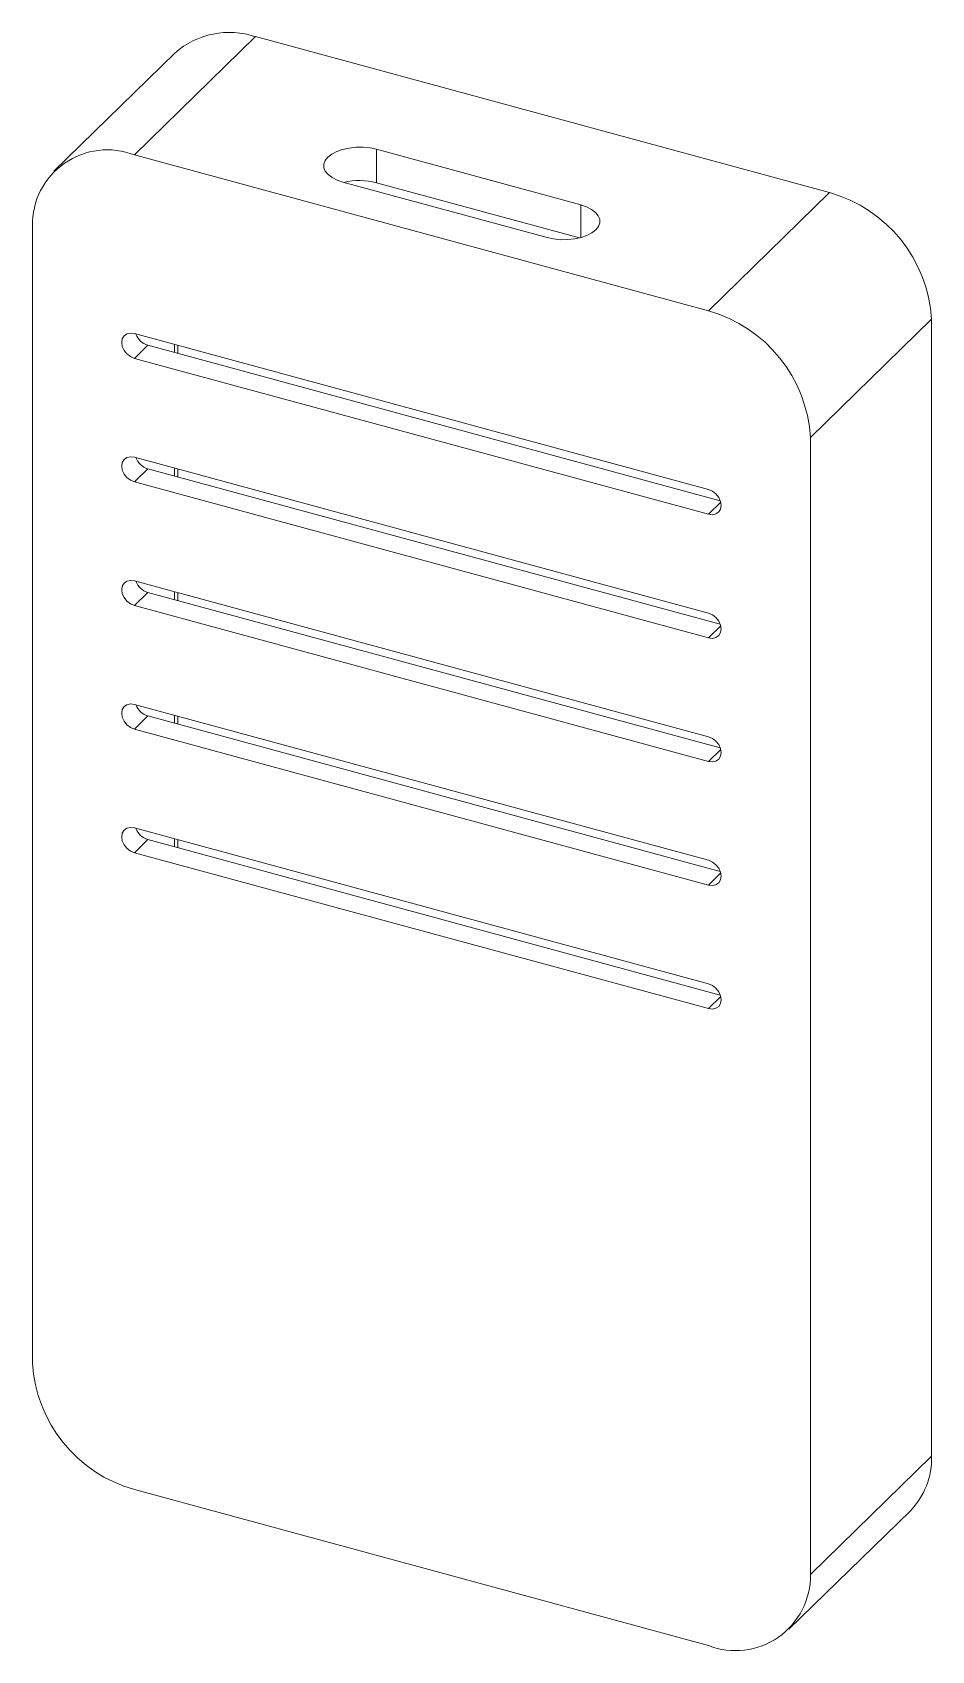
# Paper-space layout '_Trimétrica' of a CAD drawing. Header units: millimetres. Extents: x -17.7 to 13.5, y -30.1 to 26.
import ezdxf

# ---------------------------------------------------------------- set-up
doc = ezdxf.new("R2010")
doc.units = ezdxf.units.MM

psp = doc.layouts.new('_Trimétrica')

# ---------------------------------------------------------------- linework, layer by layer
at = {"color": 7, "linetype": 'Continuous', "lineweight": 15}
for p, q in [((-14.15, 21.748), (-9.95, 25.848)), ((9.95, 20.439), (-9.95, 25.848)), ((-12.744, 25.281), (-16.944, 21.182)), ((1.321, 20.018), (-5.754, 21.941)), ((-5.754, 20.784), (-5.754, 21.941)), ((5.749, 16.34), (-14.15, 21.748)), ((-6.921, 20.803), (0.154, 18.88)), ((1.286, 18.871), (-5.754, 20.784)), ((5.749, 16.34), (9.95, 20.439)), ((-17.688, 19.281), (-17.688, -20.149)), ((9.287, 11.95), (13.487, 16.049)), ((13.487, -23.38), (13.487, 16.049)), ((5.749, 10.141), (-14.15, 15.55)), ((-13.683, 15.148), (-14.15, 14.692)), ((-14.15, 14.692), (5.749, 9.284)), ((-13.683, 15.148), (6.162, 9.754)), ((-12.645, 14.866), (-12.645, 15.141)), ((9.287, -27.48), (9.287, 11.95)), ((5.749, 5.856), (-14.15, 11.264)), ((-13.683, 10.862), (-14.15, 10.407)), ((-13.683, 10.862), (6.162, 5.469)), ((-12.645, 10.58), (-12.645, 10.855)), ((-14.15, 10.407), (5.749, 4.998)), ((5.749, 1.57), (-14.15, 6.978)), ((-13.683, 6.576), (-14.15, 6.121)), ((-13.683, 6.576), (6.162, 1.183)), ((-12.645, 6.294), (-12.645, 6.569)), ((-14.15, 6.121), (5.749, 0.713)), ((5.749, -2.716), (-14.15, 2.692)), ((-13.683, 2.29), (-14.15, 1.835)), ((-13.683, 2.29), (6.162, -3.103)), ((-12.645, 2.008), (-12.645, 2.283)), ((-14.15, 1.835), (5.749, -3.573)), ((5.749, -7.002), (-14.15, -1.594)), ((-13.683, -1.995), (-14.15, -2.451)), ((-13.683, -1.995), (6.162, -7.389)), ((-12.645, -2.278), (-12.645, -2.003)), ((-14.15, -2.451), (5.749, -7.859)), ((9.287, -27.48), (13.487, -23.38)), ((-14.15, -24.539), (5.749, -29.947)), ((8.543, -29.381), (12.744, -25.281))]:
    psp.add_line(p, q, dxfattribs=at)
at = {"color": 8, "linetype": 'Continuous', "lineweight": 15}
for p, q in [((1.321, 18.88), (1.321, 20.018)), ((-12.76, 14.897), (-12.76, 15.172)), ((-12.76, 10.611), (-12.76, 10.886)), ((6.178, 9.702), (5.749, 9.284)), ((-12.76, 6.325), (-12.76, 6.6)), ((6.178, 5.417), (5.749, 4.998)), ((-12.76, 2.04), (-12.76, 2.314)), ((6.178, 1.131), (5.749, 0.713)), ((-12.76, -2.246), (-12.76, -1.971)), ((6.178, -3.155), (5.749, -3.573)), ((6.178, -7.441), (5.749, -7.859))]:
    psp.add_line(p, q, dxfattribs=at)
at = {"color": 7, "linetype": 'Continuous', "lineweight": 15, "flags": 128}
for points in [[(-5.754, 21.941), (-5.981, 21.989), (-6.222, 22.013), (-6.467, 22.012), (-6.707, 21.987), (-6.933, 21.938), (-7.136, 21.867), (-7.308, 21.778), (-7.443, 21.672), (-7.536, 21.556), (-7.582, 21.432), (-7.581, 21.305), (-7.532, 21.182), (-7.437, 21.065), (-7.3, 20.961), (-7.126, 20.872), (-6.921, 20.803)], [(0.154, 18.88), (0.381, 18.832), (0.622, 18.808), (0.867, 18.809), (1.107, 18.834), (1.333, 18.883), (1.536, 18.954), (1.708, 19.043), (1.843, 19.149), (1.936, 19.265), (1.982, 19.389), (1.981, 19.516), (1.932, 19.639), (1.837, 19.756), (1.7, 19.86), (1.525, 19.949), (1.321, 20.018)], [(-14.15, 15.55), (-14.287, 15.566), (-14.41, 15.538), (-14.508, 15.47), (-14.571, 15.368), (-14.592, 15.241), (-14.571, 15.103), (-14.508, 14.966), (-14.41, 14.845), (-14.287, 14.751), (-14.15, 14.692)], [(-14.15, 11.264), (-14.287, 11.28), (-14.41, 11.253), (-14.508, 11.184), (-14.571, 11.082), (-14.592, 10.955), (-14.571, 10.817), (-14.508, 10.681), (-14.41, 10.559), (-14.287, 10.465), (-14.15, 10.407)], [(5.749, 9.284), (5.886, 9.268), (6.009, 9.295), (6.107, 9.364), (6.17, 9.466), (6.192, 9.593), (6.17, 9.731), (6.107, 9.868), (6.009, 9.989), (5.886, 10.083), (5.749, 10.141)], [(-14.15, 6.978), (-14.287, 6.994), (-14.41, 6.967), (-14.508, 6.899), (-14.571, 6.796), (-14.592, 6.67), (-14.571, 6.531), (-14.508, 6.395), (-14.41, 6.273), (-14.287, 6.179), (-14.15, 6.121)], [(5.749, 4.998), (5.886, 4.982), (6.009, 5.01), (6.107, 5.078), (6.17, 5.18), (6.192, 5.307), (6.17, 5.445), (6.107, 5.582), (6.009, 5.703), (5.886, 5.797), (5.749, 5.856)], [(-14.15, 2.692), (-14.287, 2.708), (-14.41, 2.681), (-14.508, 2.613), (-14.571, 2.51), (-14.592, 2.384), (-14.571, 2.245), (-14.508, 2.109), (-14.41, 1.987), (-14.287, 1.893), (-14.15, 1.835)], [(5.749, 0.713), (5.886, 0.696), (6.009, 0.724), (6.107, 0.792), (6.17, 0.894), (6.192, 1.021), (6.17, 1.159), (6.107, 1.296), (6.009, 1.417), (5.886, 1.512), (5.749, 1.57)], [(-14.15, -1.594), (-14.287, -1.578), (-14.41, -1.605), (-14.508, -1.673), (-14.571, -1.776), (-14.592, -1.902), (-14.571, -2.04), (-14.508, -2.177), (-14.41, -2.298), (-14.287, -2.393), (-14.15, -2.451)], [(5.749, -3.573), (5.886, -3.589), (6.009, -3.562), (6.107, -3.494), (6.17, -3.391), (6.192, -3.265), (6.17, -3.127), (6.107, -2.99), (6.009, -2.869), (5.886, -2.774), (5.749, -2.716)], [(5.749, -7.859), (5.886, -7.875), (6.009, -7.848), (6.107, -7.78), (6.17, -7.677), (6.192, -7.551), (6.17, -7.412), (6.107, -7.276), (6.009, -7.154), (5.886, -7.06), (5.749, -7.002)]]:
    psp.add_lwpolyline(points, dxfattribs=at)
at = {"color": 7, "linetype": 'Continuous', "lineweight": 15}
for centre, radius, start, end in [((-10.859, 23.158), 2.839, 71.3241, 131.5859), ((-15.09, 19.326), 2.598, 68.7954, 180.9892), ((-6.338, 18.555), 2.304, 75.3197, 103.7667), ((8.634, 15.759), 4.862, 3.4243, 74.3011), ((4.434, 11.659), 4.862, 3.4243, 74.3011), ((-13.505, 15.752), 0.63, 200.1551, 253.5355), ((-13.505, 11.466), 0.63, 200.1551, 253.5355), ((-13.505, 7.18), 0.63, 200.1551, 253.5355), ((-13.505, 2.895), 0.63, 200.1551, 253.5355), ((-13.505, -1.391), 0.63, 200.1551, 253.5355), ((-12.834, -19.858), 4.862, 183.4243, 254.3011), ((10.867, -23.451), 2.621, 315.7167, 1.5491), ((6.689, -27.525), 2.598, 248.7954, 0.9892)]:
    psp.add_arc(centre, radius, start, end, dxfattribs=at)

doc.saveas('drawing.dxf')
